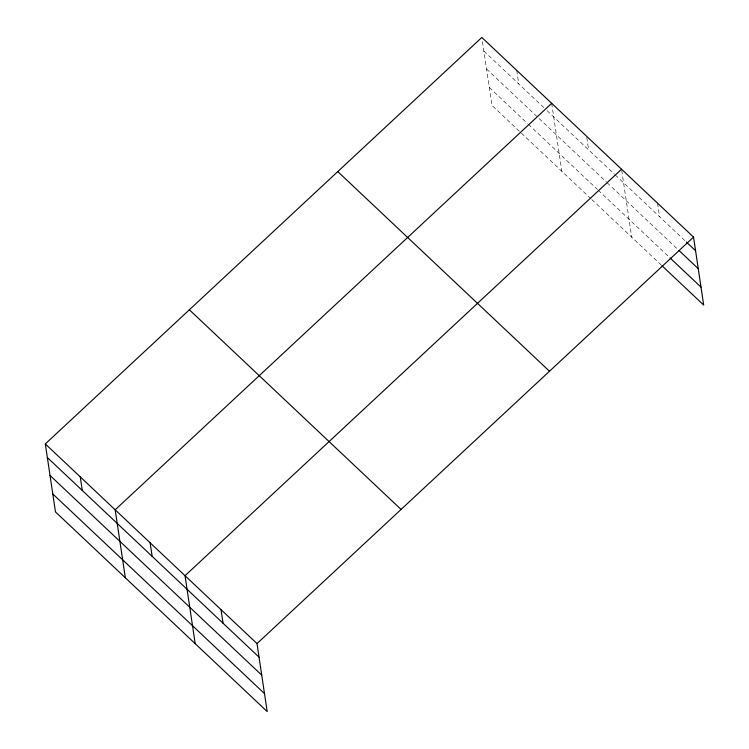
<?xml version="1.0" encoding="UTF-8"?>
<svg xmlns="http://www.w3.org/2000/svg" width="749" height="749" viewBox="0 0 749 749"><rect width="100%" height="100%" fill="white"/><g stroke="black" fill="none" stroke-linecap="round" stroke-linejoin="round"><path stroke-width="0.56" stroke-dasharray="3.75 2.81" d="M483.854 51.044L543.737 107.519M547.06 110.655L614.433 174.189M615.266 174.966L685.522 241.225M486.532 68.983L606.306 181.932M607.13 182.719L678.154 249.698M489.294 87.474L527.558 123.548M528.391 124.334L597.421 189.441M598.254 190.227L669.203 257.132M590.952 198.757L491.981 105.412L481.991 38.583M591.785 199.534L661.002 264.818M657.538 203.166L659.569 216.761M621.717 170.36L631.707 237.19M586.785 137.413L588.648 149.875M551.685 103.334L561.844 171.306M516.754 70.397L518.785 83.982"/><path stroke-width="1.12" d="M45.315 443.932L257.019 643.588L267.178 711.55L55.463 511.895L45.315 443.932L481.822 37.45L693.537 237.105L703.686 305.068L661.844 265.605M551.685 103.334L115.177 509.816L125.336 577.779M621.548 169.227L185.04 575.7L195.199 643.663M257.019 643.588L693.537 237.105M686.356 242.011L695.568 250.7M678.997 250.484L698.246 268.638M670.037 257.918L701.008 287.129M337.771 171.587L549.485 371.242M189.357 309.786L401.071 509.451M47.337 457.517L259.051 657.173M50.024 475.465L261.729 675.121M52.786 493.947L264.5 693.602M221.03 609.649L223.062 623.234M150.109 542.763L152.141 556.348M80.246 476.87L82.278 490.464"/></g></svg>
